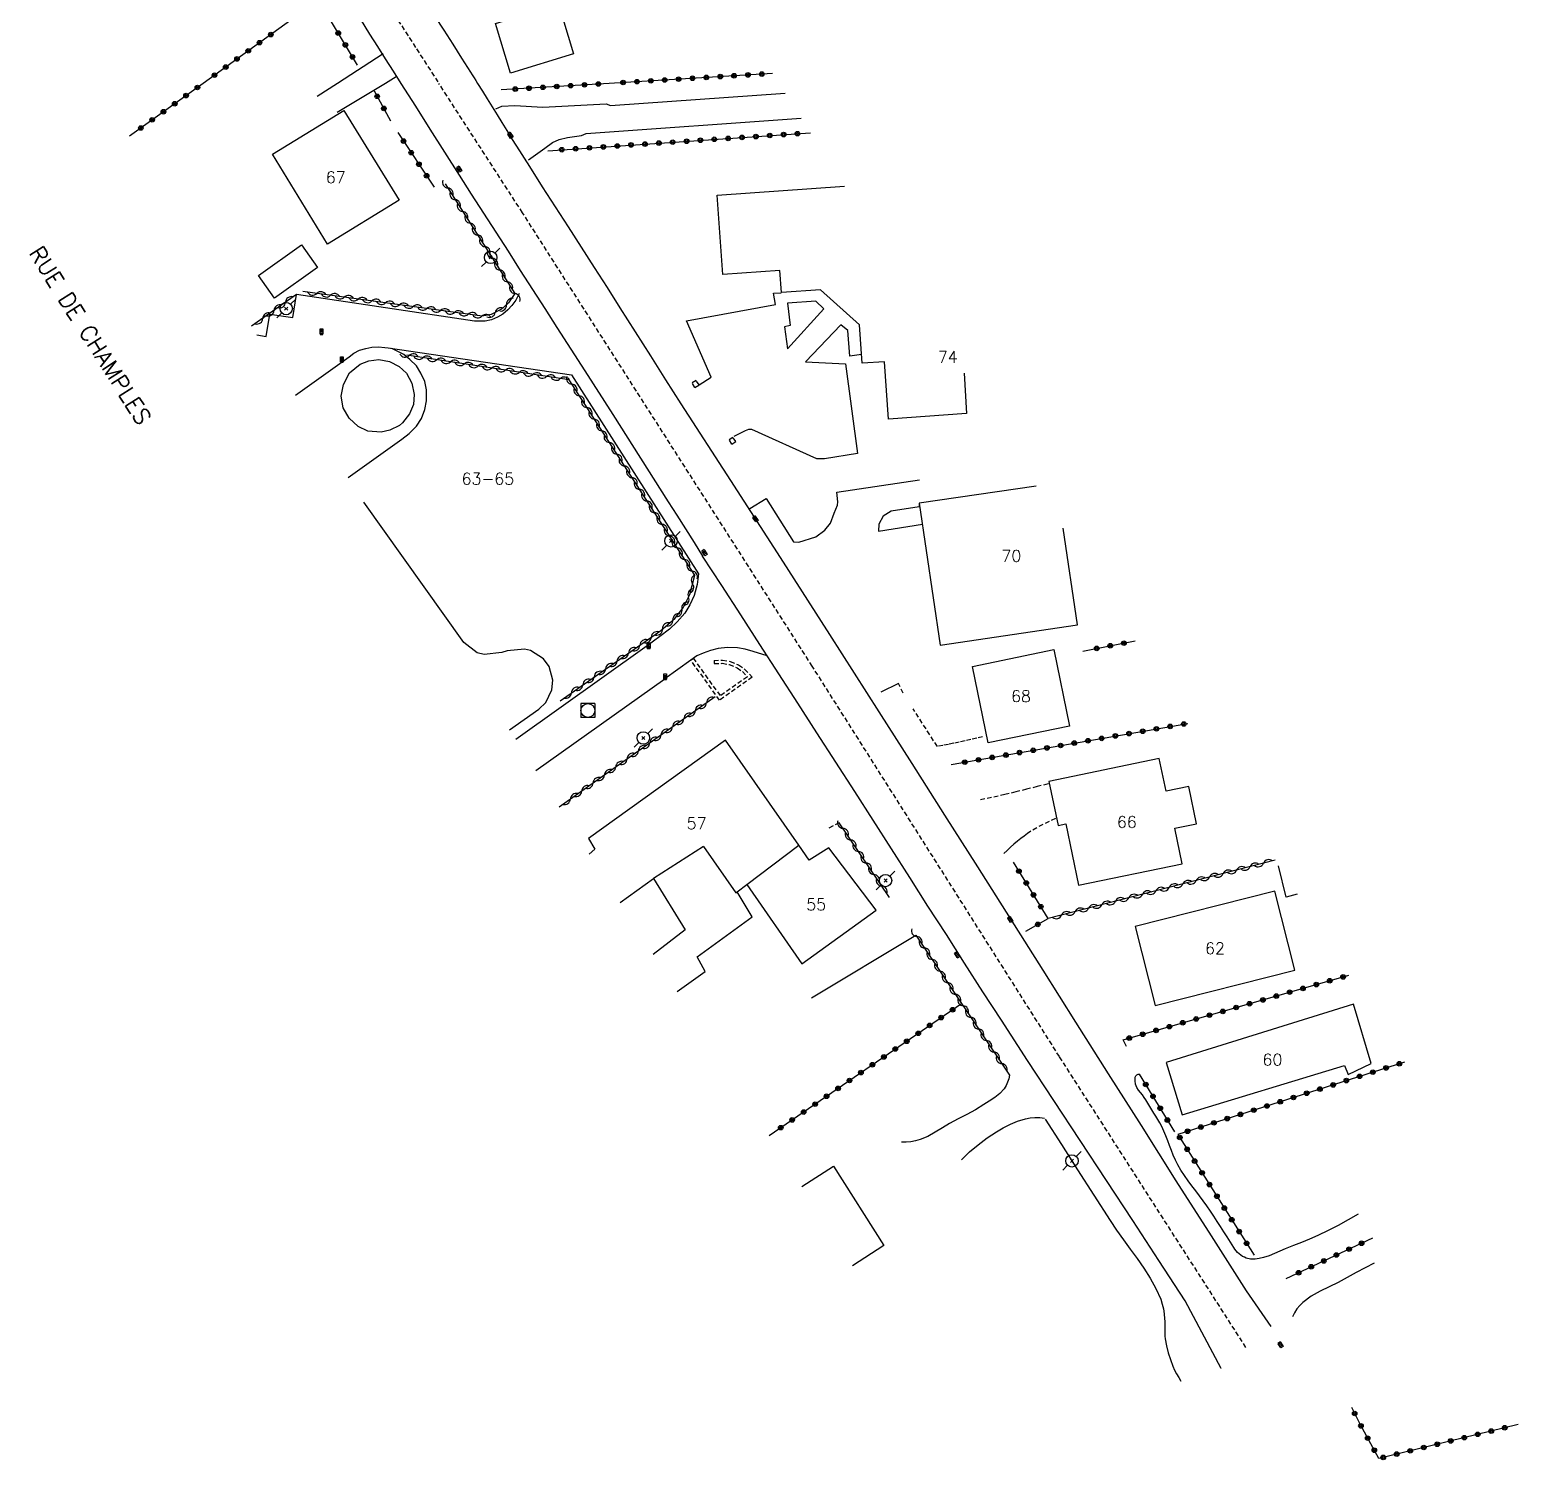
# Model space of a CAD drawing. Header units: millimetres. Extents: x 164000 to 165001, y 156999 to 158000.
# Drawn here: x 164434.6 to 164595.3, y 157022.4 to 157176.8 of the extents above; entities that cross this region are included whole.
import ezdxf
from ezdxf.enums import TextEntityAlignment as Align

# ---------------------------------------------------------------- set-up
doc = ezdxf.new("R2010")
doc.units = ezdxf.units.MM
doc.linetypes.add('DASHED', pattern=[0.75, 0.5, -0.25])
doc.layers.get('0').update_dxf_attribs({"linetype": 'CONTINUOUS'})
for name, color, linetype in [('W0001', 6, 'DASHED'), ('W0008', 7, 'CONTINUOUS'), ('W0014', 7, 'CONTINUOUS'), ('W0017', 7, 'CONTINUOUS'), ('W0101', 7, 'CONTINUOUS'), ('W0104', 1, 'CONTINUOUS'), ('W0112', 1, 'DASHED'), ('W0310', 3, 'CONTINUOUS'), ('W0323', 7, 'CONTINUOUS'), ('W0330', 7, 'CONTINUOUS'), ('W0401', 7, 'CONTINUOUS'), ('W0420', 7, 'CONTINUOUS'), ('W0473', 7, 'CONTINUOUS'), ('W0989', 7, 'CONTINUOUS'), ('W0991', 7, 'CONTINUOUS'), ('W1102', 7, 'CONTINUOUS')]:
    doc.layers.add(name, color=color, linetype=linetype)
doc.styles.get("Standard").update_dxf_attribs({"font": 'romans.shx', "width": 0.85})

# ---------------------------------------------------------------- blocks, each defined once
blk = doc.blocks.new('T473')
for p, q in [((-0.166667, 0.166667), (0.166667, -0.166667)), ((-0.166667, -0.166667), (0.166667, 0.166667)), ((0.500001, 0.500001), (1.000002, 1.000002)), ((-1.000002, -1.000002), (-0.500001, -0.500001))]:
    blk.add_line(p, q)
blk.add_ellipse((0, 0), major_axis=(0.471405, 0.471405), ratio=1, start_param=5.4977871438, end_param=11.780972451)
blk = doc.blocks.new('T401')
for p, q in [((-0.3, 0.3), (0, 0.3)), ((-0.3, -0.25), (-0.3, 0.3)), ((-0.3, 0.15), (0, 0.15)), ((-0.3, 0), (0, 0)), ((0, 0.3), (0, -0.25)), ((-0.3, -0.15), (0, -0.15)), ((-0.3, -0.25), (-0.3, -0.3)), ((-0.3, -0.3), (0, -0.3)), ((0, -0.3), (0, -0.25))]:
    blk.add_line(p, q)
blk = doc.blocks.new('T420')
for p, q in [((0.75, 0.75), (-0.75, 0.75)), ((-0.75, 0.75), (-0.75, -0.75)), ((0.75, 0.75), (0.75, -0.75)), ((0.75, -0.75), (-0.75, -0.75))]:
    blk.add_line(p, q)
blk.add_ellipse((0, 0), major_axis=(-0.53, 0.53), ratio=1, start_param=3.926991, end_param=10.210176)
blk = doc.blocks.new('t323o')
at = {"color": 0, "linetype": 'Continuous'}
for radius in [0.25, 0.15]:
    blk.add_circle((0, 0), radius, dxfattribs=at)
blk = doc.blocks.new('t310o')
at = {"color": 0, "linetype": 'Continuous'}
for centre, start, end in [((-0.5, 0.38), 216.8699, 323.1304), ((0.5, -0.37), 36.8699, 143.1303)]:
    blk.add_arc(centre, 0.625, start, end, dxfattribs=at)

msp = doc.modelspace()

# ---------------------------------------------------------------- linework, layer by layer
at = {"layer": 'W0001'}
for points in [[(164463.38, 157196.79), (164469.18, 157185.92), (164471.58, 157182.19), (164473.98, 157178.45), (164476.39, 157174.72), (164478.8, 157171)], [(164565.92, 157034.59), (164545.79, 157065.98), (164519.11, 157108.1), (164487.83, 157157.03), (164478.8, 157171)]]:
    msp.add_lwpolyline(points, dxfattribs=at)
at = {"layer": 'W0008'}
for points in [[(164463.56, 157201.58), (164470.77, 157190.22), (164474.5, 157184.23), (164475.46, 157182.72), (164476.43, 157181.22), (164477.4, 157179.72), (164478.37, 157178.22), (164479.34, 157176.72), (164480.3, 157175.21), (164481.26, 157173.71), (164482.22, 157172.2), (164482.41, 157171.9), (164482.6, 157171.6), (164482.79, 157171.3), (164482.98, 157171)], [(164464.37, 157187.65), (164464.93, 157186.82), (164471.32, 157176.29), (164472.16, 157174.97), (164473, 157173.65), (164473.85, 157172.32), (164474.69, 157171)], [(164474.69, 157171), (164476.26, 157168.52), (164477.83, 157166.05), (164479.41, 157163.57), (164480.99, 157161.1), (164482.3, 157159.04), (164483.62, 157156.99), (164484.94, 157154.93), (164486.27, 157152.88), (164487.59, 157150.82), (164488.91, 157148.77), (164490.23, 157146.71), (164491.55, 157144.65), (164494.56, 157139.96), (164497.57, 157135.26), (164500.58, 157130.56), (164503.57, 157125.86), (164504.5, 157124.39), (164505.42, 157122.93), (164506.35, 157121.46), (164507.27, 157119.99)], [(164482.98, 157171), (164483.5, 157170.15), (164484.03, 157169.31), (164484.55, 157168.46), (164485.08, 157167.61), (164485.6, 157166.76), (164486.13, 157165.91), (164486.65, 157165.06), (164487.18, 157164.22), (164488.57, 157162.03), (164489.96, 157159.85), (164491.36, 157157.67), (164492.76, 157155.5), (164494.16, 157153.32), (164495.56, 157151.14), (164496.96, 157148.97), (164498.35, 157146.79), (164500, 157144.2), (164501.64, 157141.6), (164503.28, 157139.01), (164504.92, 157136.42)], [(164484.95, 157168.24), (164485.61, 157168.54), (164487, 157168.62), (164490.03, 157168.44), (164496.87, 157168.8), (164497.34, 157168.6), (164516.17, 157169.93)], [(164488.46, 157162.75), (164490.25, 157164.02), (164491.08, 157164.62), (164491.79, 157164.95), (164492.68, 157165.14), (164494.18, 157165.36), (164494.71, 157165.6), (164517.9, 157167.23)], [(164459.15, 157143.85), (164460.15, 157143.67), (164460.56, 157146.11), (164463.02, 157145.72), (164463.44, 157148.23)], [(164487.48, 157148.34), (164487.1, 157147.61), (164486.68, 157147.03), (164486.25, 157146.55), (164485.69, 157146.1), (164485.13, 157145.76), (164484.49, 157145.49), (164483.81, 157145.33), (164483.18, 157145.32), (164482.63, 157145.35), (164463.44, 157148.23)], [(164463.31, 157137.35), (164469.11, 157141.48), (164469.63, 157141.87), (164470.23, 157142.2), (164470.9, 157142.4), (164471.58, 157142.52), (164472.3, 157142.55), (164472.95, 157142.48), (164473.34, 157142.47), (164493.12, 157139.54), (164506.82, 157118.09)], [(164504.92, 157136.42), (164510.29, 157128.13), (164515.64, 157119.83), (164520.98, 157111.52), (164526.3, 157103.2), (164529.85, 157097.62), (164533.39, 157092.04), (164536.93, 157086.46), (164540.46, 157080.87), (164543.99, 157075.29), (164547.52, 157069.7), (164551.06, 157064.11), (164554.6, 157058.53), (164558.37, 157052.59), (164562.15, 157046.65), (164565.93, 157040.71), (164568.61, 157036.86)], [(164563.23, 157032.32), (164563.23, 157032.32), (164559.35, 157039.63), (164556.53, 157043.97), (164553.7, 157048.29), (164550.86, 157052.61), (164548.02, 157056.93), (164545.17, 157061.25), (164542.34, 157065.57), (164539.52, 157069.9), (164537.53, 157072.98), (164535.55, 157076.06), (164533.58, 157079.15), (164531.6, 157082.23), (164529.63, 157085.32), (164527.65, 157088.4), (164525.68, 157091.49), (164523.7, 157094.57), (164521.65, 157097.75), (164519.6, 157100.93), (164517.55, 157104.11), (164515.49, 157107.29), (164513.44, 157110.46), (164511.38, 157113.64), (164509.33, 157116.82), (164507.27, 157119.99)], [(164506.84, 157118.08), (164506.68, 157116.94), (164506.35, 157115.75), (164505.9, 157114.73), (164505.36, 157113.83), (164504.52, 157112.89), (164503.7, 157112.11), (164502.66, 157111.3), (164501.29, 157110.29)], [(164501.29, 157110.29), (164487.11, 157100.19)], [(164514.24, 157109.21), (164512.73, 157109.71), (164511.86, 157109.96), (164511.03, 157110.1), (164509.95, 157110.12), (164508.96, 157110.01), (164508.13, 157109.81), (164507.32, 157109.53), (164506.63, 157109.21), (164506, 157108.75), (164503.2, 157106.76)], [(164489.25, 157096.85), (164503.2, 157106.76)]]:
    msp.add_lwpolyline(points, dxfattribs=at)
at = {"layer": 'W0014'}
msp.add_lwpolyline([(164474.54, 157134.08), (164473.51, 157133.56), (164472.57, 157133.35), (164471.13, 157133.46), (164470.09, 157133.96), (164469.11, 157134.86), (164468.48, 157135.99), (164468.25, 157137.24), (164468.5, 157138.52), (164469.15, 157139.76), (164470.3, 157140.68), (164471.25, 157141.06), (164472.32, 157141.21), (164473.46, 157140.99), (164474.52, 157140.46), (164475.32, 157139.71), (164475.89, 157138.63), (164476.13, 157137.41), (164476.06, 157136.35), (164475.64, 157135.35), (164474.86, 157134.36)], close=True, dxfattribs=at)
for points in [[(164469.02, 157128.45), (164474.8, 157132.59), (164475.6, 157133.21), (164476.37, 157133.99), (164476.91, 157134.82), (164477.29, 157135.81), (164477.48, 157136.75), (164477.46, 157137.94), (164477.28, 157138.83), (164476.86, 157139.73), (164476.37, 157140.53), (164475.68, 157141.19), (164475.03, 157141.75), (164474.53, 157142), (164473.72, 157142.39)], [(164528.41, 157106.24), (164526.51, 157105.3)], [(164544.24, 157059.24), (164546, 157056.5), (164547.75, 157053.77), (164549.51, 157051.03), (164551.26, 157048.29), (164551.96, 157047.25), (164552.7, 157046.22), (164553.44, 157045.21), (164554.18, 157044.19), (164554.91, 157043.15), (164555.58, 157042.07), (164556.2, 157040.96), (164556.73, 157039.79), (164556.89, 157039.28), (164557.01, 157038.75), (164557.08, 157038.22), (164557.14, 157037.69), (164557.16, 157037.42), (164557.17, 157037.15), (164557.17, 157036.88), (164557.17, 157036.61), (164557.16, 157036.34), (164557.16, 157036.07), (164557.18, 157035.8), (164557.21, 157035.54), (164557.35, 157034.78), (164557.54, 157034.03), (164557.77, 157033.3), (164558.04, 157032.58), (164558.22, 157032.16), (164558.43, 157031.75), (164558.66, 157031.35), (164558.91, 157030.97)]]:
    msp.add_lwpolyline(points, dxfattribs=at)
at = {"layer": 'W0017'}
for points in [[(164472.77, 157174.17), (164467.84, 157171)], [(164467.84, 157171), (164465.65, 157169.59)], [(164473.04, 157171), (164467.83, 157167.87)], [(164474.2, 157171.69), (164473.04, 157171)], [(164506.9, 157138.45), (164508.19, 157139.28), (164505.52, 157145.37), (164515.13, 157147.14), (164514.92, 157148.35), (164515.76, 157148.39)], [(164524.41, 157141.73), (164523.18, 157141.57), (164522.96, 157144.32), (164522.18, 157144.94), (164518.38, 157140.94), (164522.71, 157140.74), (164524, 157131.06), (164520.42, 157130.49), (164519.88, 157130.48), (164519.59, 157130.47), (164512.58, 157133.66), (164512.22, 157133.65), (164511.85, 157133.5), (164510.64, 157132.9)], [(164512.37, 157125.13), (164514.13, 157126.19), (164517.07, 157121.53), (164517.67, 157121.5), (164519.48, 157122.07), (164520.48, 157122.78), (164521.07, 157123.54), (164521.47, 157124.61), (164521.82, 157125.48), (164521.85, 157125.86), (164521.75, 157126.88), (164530.69, 157128.2)], [(164530.63, 157125.71), (164530.63, 157125.31), (164527.61, 157124.84), (164526.77, 157124.31), (164526.3, 157123.42), (164526.25, 157122.68), (164530.99, 157123.42)], [(164519.03, 157072.32), (164530.28, 157079.1)], [(164540.39, 157063.97), (164540.31, 157063.58), (164540.19, 157063.21), (164540.03, 157062.85), (164539.81, 157062.51), (164539.34, 157061.99), (164538.8, 157061.55), (164538.22, 157061.17), (164537.64, 157060.8), (164536.74, 157060.24), (164535.81, 157059.74), (164534.86, 157059.25), (164533.93, 157058.76), (164533.15, 157058.3), (164532.38, 157057.82), (164531.58, 157057.37), (164530.74, 157057.02), (164530.25, 157056.88), (164529.75, 157056.79), (164529.24, 157056.74), (164528.73, 157056.73)], [(164535.2, 157054.85), (164536.08, 157055.69), (164537, 157056.47), (164537.98, 157057.2), (164539, 157057.86), (164539.73, 157058.29), (164540.49, 157058.68), (164541.28, 157059.01), (164542.11, 157059.26), (164542.62, 157059.36), (164543.14, 157059.4), (164543.66, 157059.4), (164544.17, 157059.35)], [(164578.04, 157048.97), (164576.97, 157048.36), (164575.88, 157047.77), (164574.78, 157047.21), (164573.67, 157046.67), (164572.8, 157046.29), (164571.93, 157045.93), (164571.05, 157045.58), (164570.17, 157045.23), (164569.59, 157044.98), (164569.01, 157044.72), (164568.42, 157044.47), (164567.8, 157044.3), (164567.36, 157044.21), (164566.9, 157044.14), (164566.43, 157044.13), (164565.96, 157044.23), (164565.75, 157044.32), (164565.55, 157044.42), (164565.36, 157044.54), (164565.18, 157044.68), (164565.01, 157044.84), (164564.86, 157045.01), (164564.73, 157045.19), (164564.61, 157045.39)], [(164579.76, 157043.68), (164578.78, 157043.18), (164577.81, 157042.67), (164576.84, 157042.15), (164575.87, 157041.62), (164574.91, 157041.13), (164573.92, 157040.66), (164572.95, 157040.12), (164572.07, 157039.46), (164571.73, 157039.12), (164571.42, 157038.75), (164571.16, 157038.34), (164570.94, 157037.91)]]:
    msp.add_lwpolyline(points, dxfattribs=at)
msp.add_lwpolyline([(164519.49, 157147.48), (164516.42, 157147.27), (164516.71, 157144.86), (164516.12, 157144.73), (164516.45, 157142.35), (164520.37, 157146.66)], close=True, dxfattribs=at)
at = {"layer": 'W0101'}
for points in [[(164460.83, 157163.35), (164468.55, 157168.08), (164474.51, 157158.38), (164466.79, 157153.64)], [(164546.88, 157101.65), (164538.1, 157099.84), (164536.4, 157108.08), (164545.18, 157109.9)], [(164544.66, 157095.67), (164545.65, 157090.9), (164546.49, 157091.08), (164547.86, 157084.47), (164559.03, 157086.79), (164558.23, 157090.62), (164560.6, 157091.11), (164559.76, 157095.14), (164557.3, 157094.63), (164556.57, 157098.14)], [(164556.12, 157071.51), (164571.19, 157075.31), (164569.05, 157083.82), (164553.98, 157080.03)], [(164557.3, 157065.36), (164559.05, 157059.68), (164576.57, 157065.03), (164576.96, 157064.06), (164579.45, 157065.23), (164577.53, 157071.62)]]:
    msp.add_lwpolyline(points, close=True, dxfattribs=at)
for points in [[(164535.76, 157135.36), (164527.33, 157134.78), (164526.9, 157140.96), (164524.51, 157140.79), (164524.21, 157144.95), (164519.98, 157148.72), (164515.78, 157148.42), (164515.62, 157150.8), (164509.45, 157150.36), (164508.85, 157158.92), (164522.59, 157159.9)], [(164535.49, 157139.72), (164535.76, 157135.36)], [(164543.27, 157127.55), (164530.63, 157125.71)], [(164486.44, 157101.23), (164489.58, 157103.47), (164490.35, 157104.2), (164491.01, 157105.56), (164491.11, 157106.6), (164490.71, 157108.06), (164490.1, 157108.9), (164488.7, 157109.8), (164488.04, 157109.96), (164486.17, 157109.76), (164485.58, 157109.57), (164483.69, 157109.37), (164482.92, 157109.56), (164481.48, 157110.65), (164470.7, 157125.81)], [(164530.63, 157125.71), (164532.91, 157110.38), (164547.73, 157112.58), (164546.18, 157123)], [(164517.66, 157088.81), (164509.73, 157100.14), (164494.95, 157089.52), (164495.63, 157088.36), (164495.03, 157087.81)], [(164507.35, 157088.66), (164501.97, 157085.2)], [(164507.35, 157088.66), (164510.85, 157083.65), (164510.99, 157083.75)], [(164517.97, 157076), (164526.02, 157081.77), (164520.88, 157088.51), (164518.79, 157087.19), (164517.66, 157088.81)], [(164498.37, 157082.6), (164501.97, 157085.2)], [(164510.99, 157083.75), (164512.03, 157084.55)], [(164512.03, 157084.55), (164517.97, 157076)], [(164517.98, 157051.97), (164521.39, 157054.14), (164526.84, 157045.58)], [(164526.84, 157045.58), (164523.45, 157043.42)]]:
    msp.add_lwpolyline(points, dxfattribs=at)
at = {"layer": 'W0104'}
for points in [[(164493.35, 157174.19), (164486.54, 157172.11), (164484.9, 157177.47), (164491.71, 157179.55)], [(164465.71, 157151.12), (164461.07, 157147.82), (164459.32, 157150.28), (164463.96, 157153.59)]]:
    msp.add_lwpolyline(points, close=True, dxfattribs=at)
for points in [[(164571.44, 157083.49), (164570.27, 157083.2), (164569.44, 157086.55)], [(164501.97, 157085.2), (164505.37, 157079.67), (164501.95, 157077.01)], [(164504.53, 157072.99), (164507.56, 157075.18), (164506.7, 157076.74), (164512.63, 157081.06), (164510.99, 157083.75)]]:
    msp.add_lwpolyline(points, dxfattribs=at)
at = {"layer": 'W0112'}
for points in [[(164506.57, 157138.94), (164506.14, 157138.68)], [(164506.44, 157138.19), (164506.14, 157138.68)], [(164506.44, 157138.19), (164506.9, 157138.45)], [(164506.9, 157138.45), (164506.57, 157138.94)], [(164510.55, 157132.8), (164510.13, 157132.53)], [(164510.43, 157132.07), (164510.13, 157132.53)], [(164510.43, 157132.07), (164510.85, 157132.34)], [(164510.85, 157132.34), (164510.55, 157132.8)], [(164506.31, 157108.93), (164506, 157108.75)], [(164508.5, 157108.73), (164509.41, 157108.77), (164510.24, 157108.62), (164511.16, 157108.25), (164511.8, 157107.8), (164512.63, 157106.92), (164509.11, 157104.44), (164506, 157108.75)], [(164508.51, 157108.38), (164509.38, 157108.42), (164510.14, 157108.28), (164510.99, 157107.94), (164511.57, 157107.54), (164512.1, 157106.97), (164509.19, 157104.93), (164506.31, 157108.93)], [(164508.5, 157108.73), (164508.51, 157108.38)], [(164528.92, 157105.19), (164528.41, 157106.24)], [(164532.61, 157099.44), (164529.99, 157103.51)], [(164537.49, 157100.49), (164536.87, 157100.34), (164536.24, 157100.19), (164535.61, 157100.05), (164534.98, 157099.92), (164534.39, 157099.79), (164533.8, 157099.67), (164533.21, 157099.55), (164532.61, 157099.44)], [(164544.56, 157095.4), (164543.4, 157095.11), (164542.24, 157094.82), (164541.08, 157094.54), (164539.91, 157094.26), (164539.19, 157094.1), (164538.47, 157093.94), (164537.75, 157093.79), (164537.03, 157093.64)], [(164545.37, 157091.66), (164544.68, 157091.36), (164544.01, 157091.03), (164543.35, 157090.68), (164542.71, 157090.3), (164542.33, 157090.05), (164541.97, 157089.78), (164541.61, 157089.5), (164541.26, 157089.21), (164540.88, 157088.9), (164540.51, 157088.57), (164540.15, 157088.23), (164539.8, 157087.89)], [(164522.02, 157091.2), (164520.86, 157090.62)]]:
    msp.add_lwpolyline(points, dxfattribs=at)
at = {"layer": 'W0310'}
for points in [[(164479.47, 157160.14), (164486.99, 157148.31), (164486.32, 157147.33), (164485.56, 157146.62), (164484.44, 157146.04), (164483.46, 157145.88), (164464.13, 157148.54)], [(164463.44, 157148.23), (164458.56, 157144.78)], [(164491.88, 157104.38), (164501.79, 157111.27), (164502.76, 157111.96), (164504.26, 157113.27), (164505.17, 157114.4), (164505.89, 157115.83), (164506.44, 157117.92), (164492.85, 157139), (164475.35, 157141.66)], [(164508.61, 157104.81), (164491.77, 157092.91)], [(164527.44, 157083.14), (164522.02, 157091.2)], [(164569.09, 157087.18), (164544.57, 157080.88)], [(164530.28, 157079.1), (164540.39, 157063.97)]]:
    msp.add_lwpolyline(points, dxfattribs=at)
at = {"layer": 'W0323'}
for points in [[(164470.02, 157172.96), (164465.82, 157179.98), (164453.36, 157171)], [(164514.8, 157172.07), (164497.19, 157171)], [(164453.36, 157171), (164445.42, 157165.31)], [(164471.81, 157170.2), (164473.58, 157166.97)], [(164497.19, 157171), (164485.54, 157170.29)], [(164474.36, 157165.7), (164478.31, 157159.78)], [(164490.57, 157163.73), (164518.9, 157165.66)], [(164548.33, 157109.73), (164553.96, 157110.83)], [(164534.09, 157097.49), (164559.65, 157101.94)], [(164544.57, 157080.88), (164540.82, 157086.96)], [(164542.15, 157079.51), (164544.57, 157080.88)], [(164553.03, 157067.06), (164552.67, 157067.79), (164577.03, 157074.76)], [(164514.47, 157057.46), (164535.23, 157071.71)], [(164558.23, 157057.85), (164554.42, 157064.09)], [(164583.02, 157065.39), (164558.57, 157057.58), (164566.8, 157044.57)], [(164570.25, 157042.03), (164579.63, 157046.41)], [(164595.31, 157026.28), (164580.26, 157022.61), (164578.28, 157026.25), (164577.34, 157028.11)]]:
    msp.add_lwpolyline(points, dxfattribs=at)
at = {"layer": 'W0330'}
msp.add_lwpolyline([(164564.61, 157045.39), (164564.26, 157045.95), (164563.91, 157046.52), (164563.55, 157047.08), (164563.19, 157047.64), (164562.82, 157048.2), (164562.46, 157048.76), (164562.09, 157049.31), (164561.71, 157049.86), (164561.32, 157050.42), (164560.92, 157050.97), (164560.5, 157051.51), (164560.09, 157052.05), (164559.68, 157052.59), (164559.28, 157053.15), (164558.91, 157053.72), (164558.56, 157054.31), (164558.3, 157054.81), (164558.07, 157055.33), (164557.87, 157055.85), (164557.67, 157056.38), (164557.48, 157056.9), (164557.28, 157057.43), (164557.07, 157057.95), (164556.83, 157058.45), (164556.63, 157058.82), (164556.42, 157059.18), (164556.2, 157059.54), (164555.98, 157059.88), (164555.75, 157060.23), (164555.53, 157060.59), (164555.32, 157060.94), (164555.11, 157061.31), (164554.94, 157061.58), (164554.74, 157061.84), (164554.53, 157062.09), (164554.33, 157062.35), (164554.15, 157062.66), (164554.01, 157063), (164553.95, 157063.37), (164553.98, 157063.76), (164554.04, 157063.89), (164554.14, 157064), (164554.27, 157064.07), (164554.42, 157064.09)], dxfattribs=at)
at = {"layer": 'W1102'}
msp.add_lwpolyline([(164512.03, 157084.55), (164517.66, 157088.81)], dxfattribs=at)

# ---------------------------------------------------------------- block references
at = {"layer": 'W0310'}
for p, rotation in [((164479.75, 157159.71), 302.452388294337), ((164480.55, 157158.44), 302.452388294337), ((164481.36, 157157.17), 302.452388294337), ((164482.16, 157155.91), 302.452388294337), ((164482.97, 157154.64), 302.452388294337), ((164483.77, 157153.38), 302.452388294337), ((164484.58, 157152.11), 302.452388294337), ((164485.38, 157150.85), 302.452388294337), ((164486.19, 157149.58), 302.452388294337), ((164486.99, 157148.31), 302.452388294337), ((164462.24, 157147.38), 215.2934515764348), ((164465.62, 157148.34), 172.1527051938729), ((164467.11, 157148.13), 172.1527051938729), ((164468.59, 157147.93), 172.1527051938729), ((164470.08, 157147.72), 172.1527051938729), ((164471.56, 157147.52), 172.1527051938729), ((164473.05, 157147.32), 172.1527051938729), ((164486.1, 157147.12), 222.9337238012554), ((164459.79, 157145.64), 215.2934515764348), ((164461.01, 157146.51), 215.2934515764348), ((164474.54, 157147.11), 172.1527051938729), ((164476.02, 157146.91), 172.1527051938729), ((164477.51, 157146.7), 172.1527051938729), ((164478.99, 157146.5), 172.1527051938729), ((164480.48, 157146.29), 172.1527051938729), ((164481.97, 157146.09), 172.1527051938729), ((164483.45, 157145.88), 172.1527051938729), ((164484.88, 157146.27), 207.2184315997447), ((164475.59, 157141.63), 171.3448845057651), ((164477.08, 157141.4), 171.3448845057651), ((164478.56, 157141.17), 171.3448845057651), ((164480.04, 157140.95), 171.3448845057651), ((164481.52, 157140.72), 171.3448845057651), ((164483.01, 157140.5), 171.3448845057651), ((164484.49, 157140.27), 171.3448845057651), ((164485.97, 157140.05), 171.3448845057651), ((164487.46, 157139.82), 171.3448845057651), ((164488.94, 157139.59), 171.3448845057651), ((164490.42, 157139.37), 171.3448845057651), ((164491.91, 157139.14), 171.3448845057651), ((164493.15, 157138.54), 122.7986352280206), ((164493.96, 157137.28), 122.7986352280206), ((164494.77, 157136.02), 122.7986352280206), ((164495.58, 157134.76), 122.7986352280206), ((164496.4, 157133.5), 122.7986352280206), ((164497.21, 157132.24), 122.7986352280206), ((164498.02, 157130.98), 122.7986352280206), ((164498.83, 157129.72), 122.7986352280206), ((164499.65, 157128.46), 122.7986352280206), ((164500.46, 157127.19), 122.7986352280206), ((164501.27, 157125.93), 122.7986352280206), ((164502.08, 157124.67), 122.7986352280206), ((164502.9, 157123.41), 122.7986352280206), ((164503.71, 157122.15), 122.7986352280206), ((164504.52, 157120.89), 122.7986352280206), ((164505.33, 157119.63), 122.7986352280206), ((164506.15, 157118.37), 122.7986352280206), ((164506.19, 157116.99), 75.26049906213007), ((164505.75, 157115.56), 63.25904829324889), ((164504.07, 157113.1), 41.06951450888968), ((164505.04, 157114.24), 51.19261762509169), ((164502.94, 157112.12), 41.06951450888968), ((164500.5, 157110.37), 34.79873527675012), ((164501.73, 157111.23), 34.79873527675012), ((164498.04, 157108.66), 34.79873527675012), ((164499.27, 157109.52), 34.79873527675012), ((164495.57, 157106.95), 34.79873527675012), ((164496.8, 157107.81), 34.79873527675012), ((164493.11, 157105.24), 34.79873527675012), ((164494.34, 157106.09), 34.79873527675012), ((164507.69, 157104.16), 215.2414396037298), ((164505.24, 157102.43), 215.2414396037298), ((164506.47, 157103.3), 215.2414396037298), ((164502.79, 157100.7), 215.2414396037298), ((164504.02, 157101.57), 215.2414396037298), ((164500.34, 157098.97), 215.2414396037298), ((164501.57, 157099.84), 215.2414396037298), ((164497.89, 157097.24), 215.2414396037298), ((164499.12, 157098.11), 215.2414396037298), ((164495.44, 157095.51), 215.2414396037298), ((164496.67, 157096.37), 215.2414396037298), ((164494.22, 157094.64), 215.2414396037298), ((164492.99, 157093.78), 215.2414396037298), ((164522.42, 157090.61), 123.9289076171841), ((164523.26, 157089.36), 123.9289076171841), ((164524.09, 157088.12), 123.9289076171841), ((164524.93, 157086.87), 123.9289076171841), ((164525.77, 157085.63), 123.9289076171841), ((164564.91, 157086.1), 194.4090755539693), ((164566.36, 157086.48), 194.4090755539693), ((164567.81, 157086.85), 194.4090755539693), ((164526.61, 157084.38), 123.9289076171841), ((164559.1, 157084.61), 194.4090755539693), ((164560.55, 157084.98), 194.4090755539693), ((164562, 157085.36), 194.4090755539693), ((164563.45, 157085.73), 194.4090755539693), ((164553.28, 157083.12), 194.4090755539693), ((164554.74, 157083.49), 194.4090755539693), ((164556.19, 157083.87), 194.4090755539693), ((164557.64, 157084.24), 194.4090755539693), ((164546.02, 157081.25), 194.4090755539693), ((164547.47, 157081.63), 194.4090755539693), ((164548.93, 157082), 194.4090755539693), ((164550.38, 157082.37), 194.4090755539693), ((164551.83, 157082.75), 194.4090755539693), ((164530.39, 157078.94), 303.7346162455847), ((164531.22, 157077.69), 303.7346162455847), ((164532.05, 157076.45), 303.7346162455847), ((164532.89, 157075.2), 303.7346162455847), ((164533.72, 157073.95), 303.7346162455847), ((164534.55, 157072.7), 303.7346162455847), ((164535.39, 157071.46), 303.7346162455847), ((164536.22, 157070.21), 303.7346162455847), ((164537.05, 157068.96), 303.7346162455847), ((164537.89, 157067.72), 303.7346162455847), ((164538.72, 157066.47), 303.7346162455847), ((164539.55, 157065.22), 303.7346162455847)]:
    msp.add_blockref('t310o', p, dxfattribs=dict(at, rotation=rotation))
at = {"layer": 'W0323'}
for p, rotation in [((164460.66, 157176.26), 215.788185405623), ((164467.94, 157176.42), 120.891095724808), ((164459.44, 157175.39), 215.788185405623), ((164468.71, 157175.14), 120.891095724808), ((164457.01, 157173.63), 215.788185405623), ((164458.23, 157174.51), 215.788185405623), ((164469.48, 157173.85), 120.891095724808), ((164454.58, 157171.88), 215.788185405623), ((164455.79, 157172.75), 215.788185405623), ((164504.68, 157171.45), 183.47244855332), ((164506.18, 157171.55), 183.47244855332), ((164507.67, 157171.64), 183.47244855332), ((164509.17, 157171.73), 183.47244855332), ((164510.67, 157171.82), 183.47244855332), ((164512.16, 157171.91), 183.47244855332), ((164513.66, 157172), 183.47244855332), ((164452.73, 157170.55), 215.6135358279785), ((164487.04, 157170.38), 183.4724485532833), ((164488.54, 157170.47), 183.4724485532833), ((164490.03, 157170.57), 183.4724485532833), ((164491.53, 157170.66), 183.4724485532833), ((164493.03, 157170.75), 183.4724485532833), ((164494.52, 157170.84), 183.4724485532833), ((164496.02, 157170.93), 183.4724485532833), ((164498.69, 157171.09), 183.47244855332), ((164500.19, 157171.18), 183.47244855332), ((164501.68, 157171.27), 183.47244855332), ((164503.18, 157171.36), 183.47244855332), ((164450.29, 157168.8), 215.6135358279785), ((164451.51, 157169.68), 215.6135358279785), ((164472.14, 157169.6), 298.7622889568002), ((164472.86, 157168.29), 298.7622889568002), ((164447.85, 157167.06), 215.6135358279785), ((164449.07, 157167.93), 215.6135358279785), ((164446.63, 157166.18), 215.6135358279785), ((164510.03, 157165.06), 3.896851715400427), ((164511.52, 157165.16), 3.896851715400427), ((164513.02, 157165.26), 3.896851715400427), ((164514.52, 157165.37), 3.896851715400427), ((164516.01, 157165.47), 3.896851715400427), ((164517.51, 157165.57), 3.896851715400427), ((164474.98, 157164.77), 303.7794036654538), ((164475.81, 157163.52), 303.7794036654538), ((164492.07, 157163.84), 3.896851715400427), ((164493.57, 157163.94), 3.896851715400427), ((164495.06, 157164.04), 3.896851715400427), ((164496.56, 157164.14), 3.896851715400427), ((164498.06, 157164.24), 3.896851715400427), ((164499.55, 157164.35), 3.896851715400427), ((164501.05, 157164.45), 3.896851715400427), ((164502.55, 157164.55), 3.896851715400427), ((164504.04, 157164.65), 3.896851715400427), ((164505.54, 157164.75), 3.896851715400427), ((164507.03, 157164.86), 3.896851715400427), ((164508.53, 157164.96), 3.896851715400427), ((164476.65, 157162.27), 303.7794036654538), ((164477.48, 157161.03), 303.7794036654538), ((164552.75, 157110.59), 11.0823959969365), ((164549.81, 157110.02), 11.0823959969365), ((164551.28, 157110.31), 11.0823959969365), ((164553.3, 157100.84), 9.88048824962918), ((164554.78, 157101.09), 9.88048824962918), ((164556.26, 157101.35), 9.88048824962918), ((164557.74, 157101.61), 9.88048824962918), ((164559.22, 157101.87), 9.88048824962918), ((164544.44, 157099.29), 9.88048824962918), ((164545.92, 157099.55), 9.88048824962918), ((164547.39, 157099.81), 9.88048824962918), ((164548.87, 157100.06), 9.88048824962918), ((164550.35, 157100.32), 9.88048824962918), ((164551.83, 157100.58), 9.88048824962918), ((164535.57, 157097.75), 9.88048824962918), ((164537.05, 157098), 9.88048824962918), ((164538.53, 157098.26), 9.88048824962918), ((164540.01, 157098.52), 9.88048824962918), ((164541.48, 157098.78), 9.88048824962918), ((164542.96, 157099.03), 9.88048824962918), ((164541.42, 157085.99), 121.6321953044907), ((164542.21, 157084.71), 121.6321953044907), ((164542.99, 157083.43), 121.6321953044907), ((164543.78, 157082.16), 121.6321953044907), ((164543.46, 157080.25), 29.49386647828906), ((164573.52, 157073.75), 15.96830867209447), ((164574.97, 157074.17), 15.96830867209447), ((164576.41, 157074.58), 15.96830867209447), ((164567.76, 157072.1), 15.96830867209447), ((164569.2, 157072.51), 15.96830867209447), ((164570.64, 157072.93), 15.96830867209447), ((164572.08, 157073.34), 15.96830867209447), ((164533.02, 157070.19), 34.47024941760944), ((164534.26, 157071.04), 34.47024941760944), ((164561.99, 157070.45), 15.96830867209447), ((164563.43, 157070.86), 15.96830867209447), ((164564.87, 157071.28), 15.96830867209447), ((164566.31, 157071.69), 15.96830867209447), ((164531.78, 157069.34), 34.47024941760944), ((164556.22, 157068.8), 15.96830867209447), ((164557.66, 157069.21), 15.96830867209447), ((164559.1, 157069.63), 15.96830867209447), ((164560.55, 157070.04), 15.96830867209447), ((164529.31, 157067.64), 34.47024941760944), ((164530.55, 157068.49), 34.47024941760944), ((164553.33, 157067.98), 15.96830867209447), ((164554.78, 157068.39), 15.96830867209447), ((164526.84, 157065.95), 34.47024941760944), ((164528.07, 157066.8), 34.47024941760944), ((164524.36, 157064.25), 34.47024941760944), ((164525.6, 157065.1), 34.47024941760944), ((164578.19, 157063.85), 197.6958156749024), ((164579.62, 157064.3), 197.6958156749024), ((164581.05, 157064.76), 197.6958156749024), ((164582.48, 157065.21), 197.6958156749024), ((164521.89, 157062.55), 34.47024941760944), ((164523.13, 157063.4), 34.47024941760944), ((164555.11, 157062.97), 121.404319297007), ((164573.91, 157062.48), 197.6958156749024), ((164575.34, 157062.93), 197.6958156749024), ((164576.76, 157063.39), 197.6958156749024), ((164519.42, 157060.85), 34.47024941760944), ((164520.65, 157061.7), 34.47024941760944), ((164555.89, 157061.69), 121.404319297007), ((164568.19, 157060.65), 197.6958156749024), ((164569.62, 157061.11), 197.6958156749024), ((164571.05, 157061.57), 197.6958156749024), ((164572.48, 157062.02), 197.6958156749024), ((164516.94, 157059.15), 34.47024941760944), ((164518.18, 157060), 34.47024941760944), ((164556.67, 157060.41), 121.404319297007), ((164557.45, 157059.13), 121.404319297007), ((164563.9, 157059.29), 197.6958156749024), ((164565.33, 157059.74), 197.6958156749024), ((164566.76, 157060.2), 197.6958156749024), ((164515.71, 157058.31), 34.47024941760944), ((164559.62, 157057.92), 197.6958156749024), ((164561.05, 157058.37), 197.6958156749024), ((164562.47, 157058.83), 197.6958156749024), ((164558.78, 157057.25), 302.2917039404131), ((164559.58, 157055.98), 302.2917039404131), ((164560.38, 157054.71), 302.2917039404131), ((164561.19, 157053.44), 302.2917039404131), ((164561.99, 157052.17), 302.2917039404131), ((164562.79, 157050.91), 302.2917039404131), ((164563.59, 157049.64), 302.2917039404131), ((164564.39, 157048.37), 302.2917039404131), ((164565.19, 157047.1), 302.2917039404131), ((164565.99, 157045.83), 302.2917039404131), ((164575.69, 157044.57), 25.07506311967866), ((164577.05, 157045.2), 25.07506311967866), ((164578.4, 157045.84), 25.07506311967866), ((164572.97, 157043.3), 25.07506311967866), ((164574.33, 157043.93), 25.07506311967866), ((164571.61, 157042.66), 25.07506311967866), ((164577.66, 157027.47), 116.8819544157712), ((164578.34, 157026.13), 118.6369430859782), ((164590.94, 157025.22), 193.701905791453), ((164592.4, 157025.57), 193.701905791453), ((164593.86, 157025.93), 193.701905791453), ((164579.06, 157024.81), 118.6369430859782), ((164585.11, 157023.8), 193.701905791453), ((164586.57, 157024.15), 193.701905791453), ((164588.03, 157024.51), 193.701905791453), ((164589.49, 157024.86), 193.701905791453), ((164579.78, 157023.5), 118.6369430859782), ((164580.74, 157022.73), 193.701905791453), ((164582.2, 157023.09), 193.701905791453), ((164583.66, 157023.44), 193.701905791453)]:
    msp.add_blockref('t323o', p, dxfattribs=dict(at, rotation=rotation))
at = {"layer": 'W0401'}
for p, rotation in [((164486.39, 157165.31), 211.9850605345397), ((164480.88, 157161.65), 212.5733174069962), ((164512.84, 157123.92), 212.8094916881169), ((164507.34, 157120.27), 212.0371475571502), ((164540.34, 157080.69), 212.283690065431), ((164534.87, 157077.06), 32.67225451835669), ((164569.52, 157034.79), 212.5230062335699)]:
    msp.add_blockref('T401', p, dxfattribs=dict(at, rotation=rotation))
for p in [(164466.28, 157144.21), (164468.48, 157141.2), (164501.6, 157110.32), (164503.37, 157106.97)]:
    msp.add_blockref('T401', p, dxfattribs=at)
at = {"layer": 'W0420'}
msp.add_blockref('T420', (164494.89, 157103.33), dxfattribs=at)
at = {"layer": 'W0473'}
for p in [(164484.39, 157152.22), (164462.32, 157146.69), (164503.86, 157121.63), (164500.87, 157100.36), (164527.02, 157084.98), (164547.14, 157054.73)]:
    msp.add_blockref('T473', p, dxfattribs=at)

# ---------------------------------------------------------------- texts
at = {"layer": 'W0989'}
msp.add_text('RUE DE CHAMPLES', height=1.75, rotation=302.4333, dxfattribs=at).set_placement((164441.17, 157143.8), align=Align.MIDDLE_CENTER)
at = {"layer": 'W0991'}
for s, p in [('67', (164467.67, 157160.86)), ('74', (164533.74, 157141.48)), ('63-65', (164484.09, 157128.33)), ('70', (164540.6, 157120.01)), ('68', (164541.64, 157104.87)), ('57', (164506.62, 157091.15)), ('66', (164553.06, 157091.3)), ('55', (164519.53, 157082.4)), ('62', (164562.58, 157077.67)), ('60', (164568.78, 157065.65))]:
    msp.add_text(s, height=1.25, dxfattribs=at).set_placement(p, align=Align.MIDDLE_CENTER)

doc.saveas('drawing.dxf')
